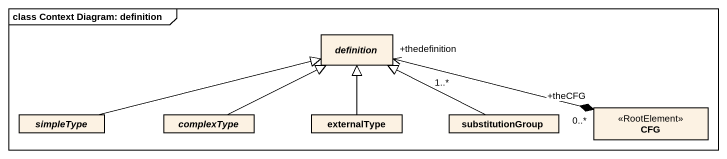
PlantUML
@startuml
mainframe class Context Diagram: definition
hide circle
hide empty members
abstract class definition
abstract class simpleType
abstract class complexType
class externalType
class substitutionGroup
class CFG <<RootElement>>
simpleType -right-|> definition
complexType -right-|> definition
externalType -up-|> definition
substitutionGroup -left-|> definition
CFG "+theCFG\n0..*" *-left-> "+thedefinition\n1..*" definition
@enduml
